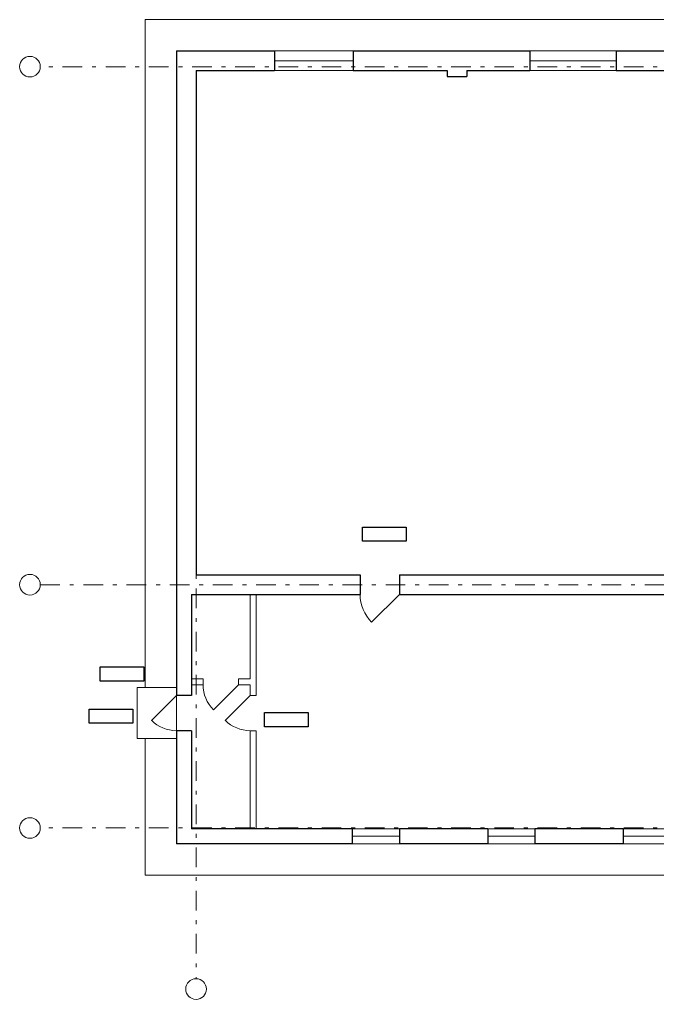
# Model space of a CAD drawing. Header units: metres. Extents: x 2 to 61, y 1.8 to 27.9.
# Drawn here: x 2.03 to 18.28, y 1.75 to 26.72 of the extents above; entities that cross this region are included whole.
import ezdxf

# ---------------------------------------------------------------- set-up
doc = ezdxf.new("R2010")
doc.units = ezdxf.units.M
doc.header["$MEASUREMENT"] = 0
doc.linetypes.add('( Dashdot )', pattern=[1.001, 0.5, -0.25, 0.001, -0.25])

msp = doc.modelspace()

# ---------------------------------------------------------------- linework, layer by layer
at = {"color": 7, "linetype": 'Continuous', "lineweight": 0}
for p, q in [((5.224, 26.718), (5.224, 9.698)), ((5.224, 26.718), (28.224, 26.718)), ((5.224, 8.398), (5.224, 4.918)), ((27.904, 4.918), (5.224, 4.918))]:
    msp.add_line(p, q, dxfattribs=at)
at = {"lineweight": 30}
for p, q in [((6.024, 25.918), (8.524, 25.918)), ((6.024, 25.918), (6.024, 9.498)), ((8.524, 25.918), (8.524, 25.418)), ((10.524, 25.918), (10.524, 25.418)), ((10.524, 25.918), (15.024, 25.918)), ((15.024, 25.918), (15.024, 25.418)), ((17.224, 25.918), (17.224, 25.418)), ((17.224, 25.918), (21.724, 25.918)), ((6.524, 25.418), (8.524, 25.418)), ((6.524, 25.418), (6.524, 12.568)), ((10.524, 25.418), (12.924, 25.418)), ((12.924, 25.418), (12.924, 25.268)), ((12.924, 25.268), (13.424, 25.268)), ((13.424, 25.418), (13.424, 25.268)), ((13.424, 25.418), (15.024, 25.418)), ((17.224, 25.418), (18.824, 25.418)), ((6.524, 12.568), (10.704, 12.568)), ((10.704, 12.568), (10.704, 12.068)), ((11.704, 12.568), (11.704, 12.068)), ((11.704, 12.568), (28.024, 12.568)), ((6.404, 12.068), (10.704, 12.068)), ((6.404, 12.068), (6.404, 9.498)), ((11.704, 12.068), (28.024, 12.068)), ((6.404, 9.498), (6.024, 9.498)), ((6.404, 8.598), (6.024, 8.598)), ((6.024, 8.598), (6.024, 5.718)), ((6.404, 8.598), (6.404, 6.098)), ((10.504, 6.098), (6.404, 6.098)), ((10.504, 6.098), (10.504, 5.718)), ((11.704, 6.098), (11.704, 5.718)), ((13.954, 6.098), (11.704, 6.098)), ((13.954, 6.098), (13.954, 5.718)), ((15.154, 6.098), (15.154, 5.718)), ((17.404, 6.098), (15.154, 6.098)), ((17.404, 6.098), (17.404, 5.718)), ((10.504, 5.718), (6.024, 5.718)), ((13.954, 5.718), (11.704, 5.718)), ((17.404, 5.718), (15.154, 5.718))]:
    msp.add_line(p, q, dxfattribs=at)
at = {"color": 1, "linetype": '( Dashdot )', "lineweight": 0}
for p, q in [((42.124, 25.518), (2.555, 25.518)), ((6.524, 25.418), (6.524, 2.277)), ((2.555, 12.318), (34.274, 12.318)), ((42.124, 6.118), (2.555, 6.118))]:
    msp.add_line(p, q, dxfattribs=at)
at = {"lineweight": 0}
for p, q in [((10.524, 25.668), (8.524, 25.668)), ((17.224, 25.668), (15.024, 25.668)), ((10.504, 5.908), (11.704, 5.908)), ((13.954, 5.908), (15.154, 5.908)), ((17.404, 5.908), (18.604, 5.908))]:
    msp.add_line(p, q, dxfattribs=at)
at = {"lineweight": 13}
for p, q in [((7.904, 12.068), (7.904, 9.918)), ((6.404, 9.918), (6.704, 9.918)), ((6.404, 9.768), (6.704, 9.768)), ((6.704, 9.918), (6.704, 9.768)), ((7.604, 9.918), (7.604, 9.768)), ((7.604, 9.918), (7.904, 9.918)), ((7.604, 9.768), (7.904, 9.768))]:
    msp.add_line(p, q, dxfattribs=at)
at = {"color": 7, "linetype": 'Continuous', "lineweight": 13}
for p, q in [((8.054, 12.068), (8.054, 9.498)), ((11.704, 12.068), (10.997, 11.36)), ((7.604, 9.768), (6.968, 9.131)), ((7.904, 9.768), (7.904, 9.498)), ((6.024, 9.498), (5.388, 8.861)), ((7.904, 9.498), (7.268, 8.861)), ((7.904, 9.498), (8.054, 9.498)), ((7.904, 8.598), (8.054, 8.598)), ((7.904, 8.598), (7.904, 6.098)), ((8.054, 8.598), (8.054, 6.098))]:
    msp.add_line(p, q, dxfattribs=at)
at = {"lineweight": 0, "flags": 128}
for points in [[(8.524, 25.918), (10.524, 25.918), (10.524, 25.418), (8.524, 25.418), (8.524, 25.918)], [(15.024, 25.918), (17.224, 25.918), (17.224, 25.418), (15.024, 25.418), (15.024, 25.918)], [(6.024, 9.698), (6.024, 8.398), (5.024, 8.398), (5.024, 9.698), (6.024, 9.698)], [(10.504, 6.098), (11.704, 6.098), (11.704, 5.718), (10.504, 5.718), (10.504, 6.098)], [(13.954, 6.098), (15.154, 6.098), (15.154, 5.718), (13.954, 5.718), (13.954, 6.098)], [(17.404, 6.098), (18.604, 6.098), (18.604, 5.718), (17.404, 5.718), (17.404, 6.098)]]:
    msp.add_lwpolyline(points, close=True, dxfattribs=at)
for points in [[(10.764, 13.787), (11.878, 13.787), (11.878, 13.426), (10.764, 13.426)], [(4.08, 10.221), (5.194, 10.221), (5.194, 9.86), (4.08, 9.86)], [(3.8, 9.149), (4.914, 9.149), (4.914, 8.788), (3.8, 8.788)], [(8.266, 9.057), (9.381, 9.057), (9.381, 8.696), (8.266, 8.696)]]:
    msp.add_lwpolyline(points, close=True)
at = {"color": 7, "linetype": 'Continuous', "lineweight": 13}
for centre in [(2.291, 25.518), (2.291, 12.318), (2.291, 6.118), (6.524, 2.014)]:
    msp.add_circle(centre, 0.263, dxfattribs=at)
at = {"color": 7, "linetype": 'Continuous', "lineweight": 0}
for centre, radius, start, end in [((11.704, 12.068), 1, 180, 225), ((7.604, 9.768), 0.9, 180, 225), ((6.024, 9.498), 0.9, 225, 270), ((7.904, 9.498), 0.9, 225, 270)]:
    msp.add_arc(centre, radius, start, end, dxfattribs=at)

doc.saveas('drawing.dxf')
